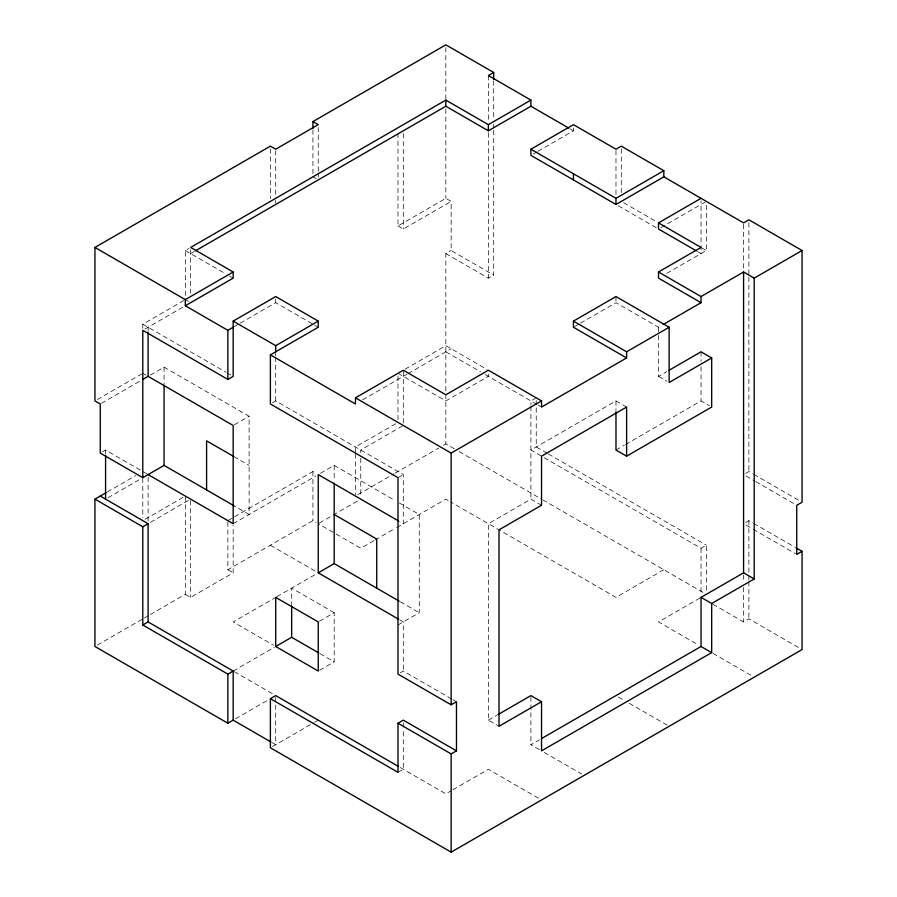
<?xml version="1.0" encoding="UTF-8"?>
<svg xmlns="http://www.w3.org/2000/svg" width="897" height="897" viewBox="0 0 897 897"><rect width="100%" height="100%" fill="white"/><g stroke="black" fill="none" stroke-linecap="round" stroke-linejoin="round"><path stroke-width="0.67" stroke-dasharray="4.49 3.36" d="M188.516 301.47L185.32 299.62L185.32 250.51L188.919 248.435M190.646 253.582L194.268 251.485M142.791 328.28L142.791 324.187L184.143 300.304M144.922 329.087L183.549 306.785M97.336 399.535L141.591 373.982M397.988 133.261L397.988 225.954L445.843 198.327L451.157 201.399L451.157 250.51L493.686 275.065L493.686 129.762M101.451 403.302L140.93 380.507M150.382 375.047L164.061 367.153L249.119 416.264L249.119 514.497L233.769 505.628M234.352 326.564L239.084 323.839M240.261 323.155L275.704 302.693L313.513 324.523M397.988 225.954L403.314 229.027L451.157 201.399M533.267 153.992L536.821 151.941M537.998 151.257L573.441 130.794L573.441 127.116M102.381 451.875L105.577 450.036L148.106 474.591M454.319 448.792L445.843 443.903L445.843 253.582L451.157 250.51M107.348 491.982L135.705 475.612M107.932 497.779L141.02 478.684M234.319 424.819L249.119 416.264M272.52 402.764L275.704 400.914L403.314 474.591L403.314 523.702L399.714 521.628M445.843 253.582L488.372 278.137L493.686 275.065M145.157 519.273L185.32 496.075L185.32 594.307L150.371 614.479M405.164 369.149L445.843 345.67L487.105 369.497M150.472 522.346L190.646 499.147M362.635 399.849L406.857 374.318M408.034 373.634L451.157 348.742M660.876 227.659L705.3 202.016M227.86 520.641L312.93 471.519L316.114 473.369M395.633 423.776L355.459 446.964L355.459 452.424M233.175 523.702L315.845 475.982M320.521 473.28L334.189 465.386L395.297 500.661M574.618 326.564L579.35 323.839M580.527 323.155L615.981 302.693L658.51 327.248L662.053 325.207M666.785 273.361L706.354 250.51L706.354 202.767M97.347 645.1L143.15 618.661M144.35 617.966L149.171 615.185M227.86 521.998L227.86 569.752L312.93 520.641L316.114 522.48M357.869 494.684L394.018 473.818M395.229 473.123L438.611 448.074M443.432 445.293L445.843 443.903M185.32 594.307L190.646 597.38L233.175 572.824L233.175 525.07M319.422 523.029L358.408 500.515M397.988 477.664L403.314 474.591M536.227 397.853L530.912 400.925L530.912 405.018M276.31 597.032L233.175 621.935L273.35 645.122M276.848 596.718L315.845 574.203M373.959 540.656L360.773 548.269L318.244 523.702M375.148 539.96L395.521 528.198M396.721 527.514L445.843 499.147L449.464 501.244M626.611 407.059L615.981 400.914L530.912 450.036L541.541 456.169M658.51 335.433L658.51 376.359L666.785 371.593M233.175 671.046L274.527 647.174M319.377 621.273L334.189 612.718L334.189 661.84L319.377 670.384M541.541 505.28L530.912 499.147L488.372 523.702L488.372 720.156L499.012 726.301M615.981 450.036L624.357 445.192M625.557 444.497L701.039 400.925L709.314 405.691M235.541 718.8L268.618 699.694M397.988 624.996L419.258 612.718L419.258 514.497L396.496 501.356M272.52 746.562L313.513 722.892M314.701 722.208L318.244 720.156M400.118 672.885L403.314 671.046L451.64 698.954M745.699 473.369L748.894 471.519L752.516 473.616M663.825 569.752L615.981 597.38L450.664 501.939M544.176 457.705L701.039 548.258L706.354 545.197L706.354 592.939M745.699 522.48L748.894 520.641L752.516 522.727M397.988 772.339L403.314 769.267L403.314 728.342M488.372 720.156L496.646 715.38M699.862 598.064L658.51 621.935L698.483 645.01M451.752 790.414L445.843 793.834L398.896 766.722M452.929 789.73L488.372 769.267L539.131 798.577M539.366 749.6L530.912 744.712L539.355 739.834M712.857 604.197L743.579 621.935L748.894 618.863L802.064 649.563M569.898 128.753L573.441 130.794M623.684 202.778L657.232 222.153M701.566 247.74L706.354 250.51M618.369 205.85L656.716 227.984M697.451 251.508L701.039 253.582L701.039 200.782M312.93 176.844L316.114 178.682M658.51 376.359L666.785 381.135M753.727 474.311L800.853 501.524M745.99 475.982L754.455 480.87M755.655 481.566L796.738 505.291M753.727 523.422L794.809 547.148M445.843 351.815L480.59 371.874M485.378 374.632L536.709 404.267M537.92 404.962L541.541 407.059M745.99 525.104L752.034 528.591M753.245 529.286L795.538 553.707M547.08 453.232L536.227 446.964L536.227 406.038M548.291 453.938L706.354 545.197M185.32 250.51L224.9 273.361M229.632 276.085L233.175 278.137M314.701 325.207L318.244 327.248M397.988 373.298L445.843 400.914L488.372 376.359L488.372 372.681M459.163 451.595L541.508 499.136M542.719 499.831L706.354 594.307M142.791 324.187L225.988 372.21M227.188 372.905L230.776 374.98M713.025 653.408L751.787 675.789M142.791 373.298L145.976 375.137M233.769 456.517L249.119 465.386M618.392 697.003L624.435 700.49M629.268 703.282L669.14 726.301M400.354 601.809L419.258 612.718M270.389 545.197L315.845 571.434M399.714 619.849L403.314 621.935L403.314 671.046M334.189 612.718L291.66 588.163L291.66 604.533M227.86 569.752L233.175 572.824M452.85 699.649L456.472 701.734M544.199 752.392L581.66 774.021M320.016 653.655L334.189 661.84M234.352 671.73L273.35 694.233M272.161 742.671L275.704 744.712L275.704 695.601M748.894 222.613L748.894 275.749M748.894 277.151L748.894 471.519M748.894 520.641L748.894 574.596M748.894 575.975L748.894 580.124M748.894 581.514L748.894 618.863M743.579 224.284L743.579 270.434M743.579 574.899L743.579 581.817M743.579 587.344L743.579 621.935M701.039 351.803L701.039 361.356M701.039 366.817L701.039 400.925M701.039 548.258L701.039 594.644M658.51 327.248L658.51 334.076M621.296 148.913L621.296 195.871M615.981 150.595L615.981 194.795M615.981 296.559L615.981 302.693M615.981 400.914L615.981 410.467M536.227 400.578L536.227 404.67M530.912 406.386L530.912 499.147M530.912 696.969L530.912 744.712M493.686 80.865L493.686 118.583M493.686 124.167L493.686 128.361M488.372 75.55L488.372 121.656M488.372 132.834L488.372 278.137M445.843 47.642L445.843 99.264M445.843 109.03L445.843 198.327M403.314 133.563L403.314 229.027M403.314 371.448L403.314 425.481L360.773 450.036L360.773 452.761M403.314 722.881L403.314 726.974M397.988 376.022L397.988 419.684M360.773 458.221L360.773 496.422M355.459 453.792L355.459 494.718M334.189 465.386L334.189 480.388M318.244 127.419L318.244 171.619M318.244 173.009L318.244 177.146M312.93 129.874L312.93 174.074M312.93 471.519L312.93 520.641M275.704 150.595L275.704 198.943M275.704 200.323L275.704 203.092M275.704 299.015L275.704 302.693M275.704 351.803L275.704 355.896M275.704 357.264L275.704 400.914M270.389 148.913L270.389 198.641M190.646 249.893L190.646 293.14M190.646 500.537L190.646 597.38M164.061 367.153L164.061 383.759M148.106 327.248L148.106 331.341M148.106 477.316L148.106 520.978M142.791 478.348L142.791 517.905M105.577 450.036L105.577 454.129"/><path stroke-width="1.35" d="M233.769 505.628L164.061 465.386L142.791 477.664L100.262 453.108L100.262 403.986L94.936 400.925L94.936 247.437L270.389 146.144L275.704 149.216L318.244 124.661L312.93 121.588L312.93 128.495M312.93 121.588L445.843 44.85L493.686 72.478L493.686 79.463M195.479 250.79L445.843 106.238L488.372 130.794L530.912 106.238L530.912 100.105L488.372 124.661L445.843 100.105L190.646 247.437L233.175 271.993L233.175 278.137L185.32 305.765L185.32 299.62L94.936 247.437M493.686 72.478L488.372 75.55L530.912 100.105M185.32 299.62L233.175 271.993M142.791 477.664L142.791 330.32L227.86 379.431L233.175 376.359L233.175 321.115L275.704 296.559L318.244 321.115L318.244 327.248L270.389 354.876L270.389 403.986L397.988 477.664L397.988 674.118L451.157 704.807L456.472 701.734L456.472 750.856L451.157 753.917L397.988 723.229L397.988 772.339L270.389 698.673L270.389 747.784L451.157 852.15L802.064 649.563L802.064 551.33L796.02 547.843M530.912 149.216L573.441 124.661L615.981 149.216L621.296 146.144L663.825 170.699L663.825 176.844L615.981 204.471L530.912 155.349L530.912 149.216L615.981 198.327L663.825 170.699M142.791 379.431L148.106 376.359L233.175 425.481L233.175 523.702L148.106 474.591M185.32 305.765L227.86 330.32L233.175 327.248M233.175 321.115L275.704 345.67L318.244 321.115M270.984 741.987L233.175 720.156L227.86 723.229L94.936 646.49L94.936 499.147L106.16 492.666M270.389 354.876L355.459 403.986L355.459 397.853L403.314 370.226L445.843 394.781L488.372 370.226L541.541 400.914L541.541 407.059L626.611 357.948L626.611 351.803L573.441 321.115L573.441 327.248L626.611 357.948M696.319 250.857L658.51 229.027L658.51 222.882L701.039 198.327M94.936 499.147L142.791 526.774L148.106 523.702L148.106 621.935L233.175 671.046L233.175 720.156M573.441 321.115L615.981 296.559L669.14 327.248L669.14 382.503L711.68 357.948L711.68 407.059L626.611 456.169L615.981 450.036L615.981 411.835M658.51 271.993L701.039 296.559L701.039 302.693L658.51 278.137L658.51 271.993L701.039 247.437L658.51 222.882M701.039 296.559L743.579 271.993L754.209 278.137L802.064 250.51L802.064 502.219L796.738 505.291L796.738 554.402L802.064 551.33M142.791 526.774L142.791 625.007L148.106 621.935M663.231 324.523L701.039 302.693M355.459 397.853L451.157 453.097L541.541 400.914M626.611 351.803L669.14 327.248M398.515 520.933L318.244 474.591L318.244 572.813L334.189 563.608L399.176 601.125M669.14 370.226L701.039 351.803L711.68 357.948M142.791 625.007L227.86 674.118L233.175 671.046M275.704 646.49L318.244 671.046L318.244 621.935L275.704 597.38L275.704 646.49L291.66 637.285L318.827 652.971M270.389 698.673L275.704 695.601L398.492 766.487M397.988 723.229L403.314 720.156L456.472 750.856M497.824 714.696L530.912 695.601L541.541 701.746L541.541 750.856L711.68 652.624L711.68 603.513L754.209 578.957L754.209 278.137M541.766 738.444L701.039 646.49L701.039 597.38L743.579 572.824L754.209 578.957M541.541 701.746L499.012 726.301L499.012 529.847L541.541 505.28L541.541 456.169L626.611 407.059L626.611 456.169M802.064 250.51L748.894 219.81L743.579 222.882L663.825 176.844M530.912 106.238L568.72 128.069M701.039 597.38L711.68 603.513M701.039 646.49L711.68 652.624M233.769 456.517L206.59 440.831L206.59 489.941M334.189 514.497L376.729 539.052L376.729 588.163M318.244 572.813L398.515 619.165M100.262 496.075L148.106 523.702M743.579 271.993L743.579 572.824M615.981 198.327L615.981 204.471M573.441 173.771L573.441 179.916M488.372 124.661L488.372 130.794M451.157 453.097L451.157 704.807M451.157 753.917L451.157 852.15M445.843 100.105L445.843 106.238M334.189 483.113L334.189 563.608M291.66 605.901L291.66 637.285M275.704 345.67L275.704 351.803M227.86 330.32L227.86 379.431M227.86 674.118L227.86 723.229M164.061 385.138L164.061 465.386M148.106 332.709L148.106 376.359M105.577 455.497L105.577 499.147"/></g></svg>
